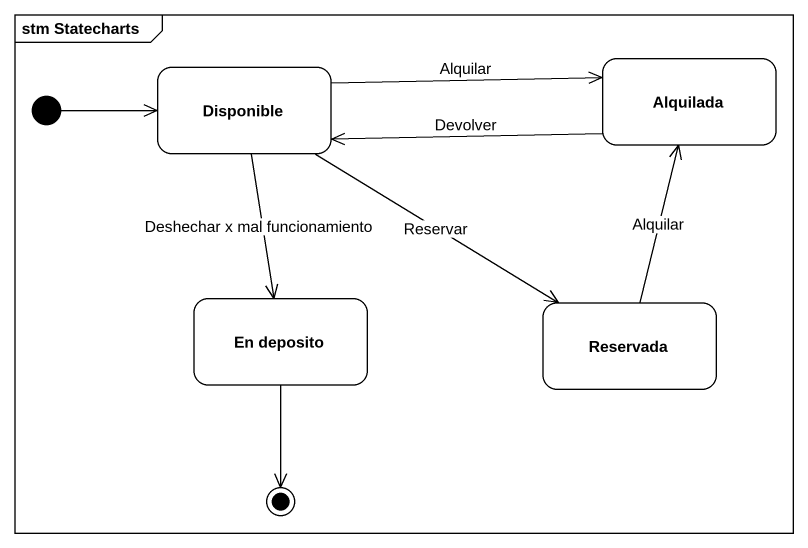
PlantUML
@startuml
mainframe stm Statecharts
hide empty description
state Alquilada
state Disponible
state "En deposito" as En_deposito
state Reservada
[*] -right-> Disponible
Alquilada -left-> Disponible : Devolver
Disponible -right-> Alquilada : Alquilar
Disponible --> En_deposito : Deshechar x mal funcionamiento
Disponible --> Reservada : Reservar
Reservada -up-> Alquilada : Alquilar
En_deposito --> [*]
@enduml
